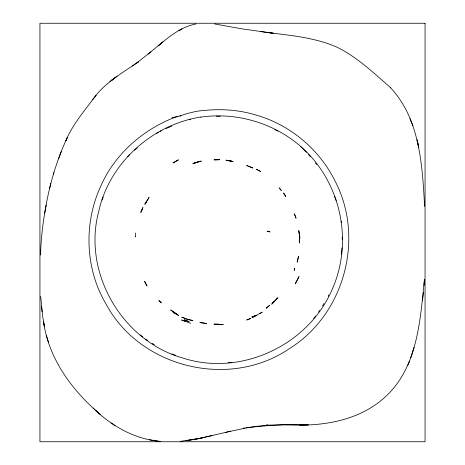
<?xml version="1.0" encoding="UTF-8"?>
<svg xmlns="http://www.w3.org/2000/svg" width="465" height="465" viewBox="0 0 465 465"><rect width="100%" height="100%" fill="white"/><g stroke="black" fill="none" stroke-linecap="round" stroke-linejoin="round"><path stroke-width="0.7" d="M424.022 285.446L424.458 279.262C420.267 319.6 417.861 366.002 386.456 395.796C358.864 422.092 318.903 427.196 282.424 424.528L288.974 424.632M40.403 255.047L40.717 250.35L40.548 253.727C41.118 237.406 43.03 221.125 46.204 205.1M341.519 254.367L341.967 247.862M135.716 232.93L135.321 236.778L135.356 236.447M422.569 300.466L423.423 292.531M200.467 117.07C151.776 124.893 108.979 163.366 98.58 212.057C82.433 273.158 122.533 341.264 183.146 358.126C240.922 376.778 308.15 345.28 332.022 289.765C351.185 247.13 343.507 195.579 313.747 159.809C286.667 127.085 242.114 110.943 200.357 117.186M44.727 213.092C48.808 187.04 56.079 161.465 67.268 137.553L65.856 140.785C72.116 125.498 82.939 112.763 92.698 99.632C104.276 82.985 122.243 73.011 138.547 61.758L132.298 66.117M50.795 183.483L49.569 188.517M53.318 174.497L53.876 172.527M328.267 296.263L328.668 294.856M410.804 357.841L414.059 347.285M58.555 158.734L61.241 151.648M102.038 200.002L103.218 197.102M142.145 209.459L140.761 212.383L142.964 207.5L141.819 210.232M407.706 365.444L409.595 361.038M144.923 204.152L149.021 197.474L144.923 204.152L146.551 201.502M322.547 305.889L324 303.424M318.583 312.067L319.647 310.44M96.209 95.313L92.698 99.632M313.689 318.478L315.665 316.002M127.666 156.664L129.485 154.659M162.919 41.74L158.135 45.942C169.184 36.479 181.309 26.726 195.974 23.971M148.178 54.085L161.727 42.774M150.904 51.795L136.46 63.234M134.513 150.16L137.32 147.951M115.064 77.707L111.495 80.41L117.215 76.103M109.961 81.561L113.28 79.062M180.763 29.574L178.949 30.748L182.007 28.778M259.9 313.59L262.266 312.125L252.396 317.485L256.965 315.264M174.305 117.814L174.294 117.546C142.22 130.119 114.442 154.607 100.62 186.465C83.537 223.619 85.136 269.061 106.189 304.302C140.354 367.966 229.623 389.385 289.143 348.785C344.362 314.631 365.141 238.115 334.852 180.641C318.92 148.597 288.986 123.928 254.442 114.605C239.649 110.246 224.078 109.008 208.75 110.054C203.077 110.618 197.305 110.775 191.818 112.466C185.105 113.617 178.775 117.139 172.027 117.447L174.305 117.814L175.886 116.843L177.88 116.541M156.56 133.362L158.321 132.345M160.181 131.304L161.913 130.496M166.034 128.503L171.858 126.062M180.042 116.087L181.03 115.802M198.293 161.884L201.397 161.041L194.248 162.913L198.293 161.884L197.799 162.006M180.269 441.349L199.078 438.547L230.733 431.195L225.391 432.456M202.821 437.745L185.977 440.721L195.87 439.21L212.307 435.548M228.867 431.642L246.648 427.887L255.959 426.405L267.939 425.109L265.928 425.248L284.853 424.562M189.139 119.755L190.65 119.482M243.189 428.195L244.578 428.003M245.962 427.806L247.351 427.614M248.734 427.422L268.869 425.562L295.821 424.429M228.158 362.729L231.989 362.404M295.775 424.394L290.363 424.458L296.246 424.475L289.916 424.318L301.837 424.562M216.144 116.221L220.317 116.308M296.246 424.475L290.497 424.313M219.91 324.465L223.258 324.442L217.079 324.396M160.379 441.395C134.722 439.297 111.269 425.859 93.134 408.09C68.291 385.247 48.197 355.481 43.466 321.472L44.46 326.471L42.716 316.729L40.688 296.449M158.722 441.227L149.306 439.75M268.183 32.585L273.699 33.311L242.114 28.877L214.696 23.953M260.394 31.539C285.952 35.16 312.282 36.52 336.305 46.884C356.661 56.649 373.389 72.68 390.269 87.403C420.104 119.209 422.249 165.325 424.626 206.46M171.841 353.964L175.485 355.283M185.384 321.373L181.588 319.99L190.673 323.315M247.095 165.674L252.826 167.999L246.502 165.441M274.844 129.601L277.977 131.188M152.171 343.327L154.421 344.687M145.452 339.037L147.731 340.479M175.462 313.253L176.746 314.084L170.76 310.033L176.746 314.084M111.205 423.074L115.006 425.58M140.296 334.963L142.761 336.863M300.367 146.277L306.505 152.346M96.813 411.444L100.44 414.658M95.854 410.578L98.946 413.344L93.134 408.09M390.269 87.403L390.74 87.897M308.493 154.595L310.318 156.647M315.38 162.942L316.566 164.47M409.903 118.668L412.943 125.765M334.591 196.439L336.154 200.531M46.424 335.521L48.569 342.554M418.227 144.766L417.076 139.779L418.727 147.614M41.484 306.22L42.1 311.823M341.194 221.34L341.31 222.63M342.188 237.197L342.292 239.812M299.739 236.749L299.547 242.864L299.739 236.749L299.222 232.878L299.791 237.557L299.739 236.749M294.682 268.288L294.223 270.345L294.682 268.288M298.559 256.192L297.182 262.057L298.559 256.192M298.983 276.64L295.322 283.784L298.983 276.64M274.443 301.355L271.74 304.116L274.443 301.355M276.559 299.012L272.548 303.18L277.913 297.687L276.559 299.012M269.468 305.488L266.247 308.167L269.468 305.488M176.845 160.751L172.951 162.959L178.444 159.855L176.845 160.751M250.565 318.496L246.764 319.967L250.565 318.496M252.774 316.648L251.815 317.02L255.076 315.828L252.774 316.648M195.777 162.785L192.958 163.645L195.777 162.785M216.893 159.774L213.993 159.867L219.782 159.698L216.893 159.774M308.237 424.871L299.477 424.871L308.237 424.871M425.062 23.25L39.938 23.25L39.938 441.75L425.062 441.75L425.062 23.25M217.353 324.181L213.947 324.151L219.166 324.285L217.353 324.181M269.066 231.314L267.061 231.215L270.043 231.959L269.066 231.314M231.785 161.274L225.99 160.146L233.099 161.605L229.518 160.721L231.785 161.274M206.646 323.512L199.996 322.524L206.646 323.512M192.632 320.536L187.023 319.205L181.838 317.136L187.023 319.205L192.958 320.629L192.632 320.536M188.988 321.675L184.46 319.81L188.988 321.675M260.516 171.422L256.401 169.289L260.516 171.422M178.531 315.363L173.125 312.335L178.531 315.363M161.245 302.767L158.972 300.564L161.245 302.767M281.279 190.412L279.244 187.953L281.279 190.412M284.446 194.347L283.586 192.963L285.818 196.579L284.446 194.347M146.975 285.987L144.592 281.348L146.975 285.987M296.007 218.114L294.415 213.923L296.007 218.114M299.001 231.959L298.745 230.559L299.605 235.749L299.001 231.959"/></g></svg>
